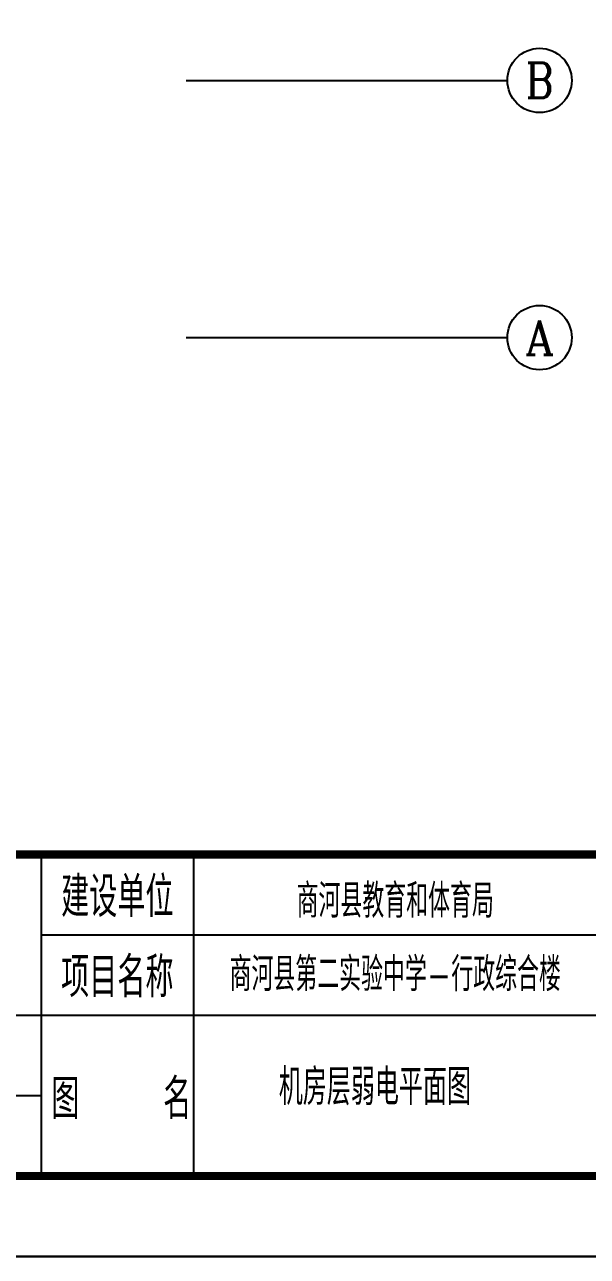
# Model space of a CAD drawing. Extents: x -55438775289 to -98440, y -7665632576 to 9496667396.
# Drawn here: x -143547 to -133033, y -221965 to -198978 of the extents above; entities that cross this region are included whole.
import ezdxf
from ezdxf.enums import TextEntityAlignment as Align

# ---------------------------------------------------------------- set-up
doc = ezdxf.new("R2010")
doc.units = 0
doc.header["$LTSCALE"] = 1000
doc.layers.get('0').update_dxf_attribs({"linetype": 'CONTINUOUS'})
for name, color, linetype in [('0AR', 8, 'CONTINUOUS'), ('FRAME', 7, 'CONTINUOUS'), ('图名', 7, 'CONTINUOUS'), ('行政综合楼底图$0$AXIS', 8, 'CONTINUOUS'), ('行政综合楼底图$0$AXIS_TEXT', 8, 'CONTINUOUS')]:
    doc.layers.add(name, color=color, linetype=linetype)
doc.styles.add('DQ', font='chmltxt.shx', dxfattribs={"width": 0.7, "bigfont": 'chmlhz.shx'})
doc.styles.add('FRAME-3', font='romans.shx', dxfattribs={"width": 0.7, "bigfont": 'hztxt.shx'})
doc.styles.add('行政综合楼底图$0$_TCH_AXIS', font='COMPLEX', dxfattribs={"bigfont": 'GBCBIG'})
doc.styles.add('行政综合楼底图$0$COMPLEX', font='COMPLEX')

# ---------------------------------------------------------------- blocks, each defined once
blk = doc.blocks.new('行政综合楼底图$0$_AXISO')
blk.add_circle((0, 0), 0.5)
at = {"layer": '行政综合楼底图$0$AXIS_TEXT', "style": '行政综合楼底图$0$COMPLEX', "width": 1.041667}
blk.add_attdef('A', text='', height=0.56, dxfattribs=at).set_placement((-0.25, -0.28), (0.25, -0.28), align=Align.FIT)
blk = doc.blocks.new('行政综合楼底图')
at = {"layer": '行政综合楼底图$0$AXIS'}
for p, q in [((-805930, -416165), (-799930, -416165)), ((-805930, -420965), (-799930, -420965))]:
    blk.add_line(p, q, dxfattribs=at)
ref = blk.add_blockref('行政综合楼底图$0$_AXISO', (-799330, -416165), dxfattribs=dict(at, xscale=1200, yscale=1200, zscale=1200))
ref.add_attrib('A', 'B', dxfattribs={"layer": '行政综合楼底图$0$AXIS_TEXT', "height": 653, "style": '行政综合楼底图$0$_TCH_AXIS'}).set_placement((-799594, -416492), (-799066, -416492), align=Align.FIT)
ref = blk.add_blockref('行政综合楼底图$0$_AXISO', (-799330, -420965), dxfattribs=dict(at, xscale=1200, yscale=1200, zscale=1200))
ref.add_attrib('A', 'A', dxfattribs={"layer": '行政综合楼底图$0$AXIS_TEXT', "height": 638, "style": '行政综合楼底图$0$_TCH_AXIS'}).set_placement((-799603, -421284), (-799057, -421284), align=Align.FIT)
blk = doc.blocks.new('a1')
at = {"layer": 'FRAME'}
for p, q in [((87520, 131240), (115320, 131240)), ((93120, 131240), (93120, 127240)), ((95020, 131240), (95020, 127240)), ((93120, 130240), (115320, 130240)), ((87520, 129240), (115320, 129240)), ((87520, 128240), (93120, 128240)), ((87520, 127240), (115320, 127240))]:
    blk.add_line(p, q, dxfattribs=at)
blk.add_lwpolyline([(32220, 126240), (116320, 126240), (116320, 185640), (32220, 185640)], close=True, dxfattribs=at)
at = {"layer": 'FRAME', "const_width": 100}
blk.add_lwpolyline([(34720, 127240), (115320, 127240), (115320, 184640), (34720, 184640)], close=True, dxfattribs=at)
blk.add_lwpolyline([(87520, 127240), (87520, 131240), (115320, 131240)], dxfattribs=at)
at = {"layer": 'FRAME', "style": 'FRAME-3'}
for s, height, width, p in [('建设单位', 500, 0.7, (94070, 130740)), ('商河县教育和体育局', 420, 0.65, (97531, 130686)), ('项目名称', 500, 0.7, (94070, 129740)), ('商河县第二实验中学-行政综合楼', 420, 0.65, (97531, 129773)), ('图    名', 500, 0.7, (94119, 128225))]:
    blk.add_text(s, height=height, dxfattribs=dict(at, width=width)).set_placement(p, align=Align.MIDDLE)
blk = doc.blocks.new('打印框')
at = {"layer": 'FRAME'}
blk.add_lwpolyline([(-894711, 340006), (-810611, 340006), (-810611, 280606), (-894711, 280606)], close=True, dxfattribs=at)

msp = doc.modelspace()

# ---------------------------------------------------------------- block references
at = {"layer": '0AR'}
msp.add_blockref('行政综合楼底图', (665403, 216146), dxfattribs=at)

# ---------------------------------------------------------------- next in the draw order: block references
at = {"layer": 'FRAME', "xscale": 1.5, "yscale": 1.5, "zscale": 1.5}
for name, p in [('a1', (-282920, -411325)), ('打印框', (1107477, -642874))]:
    msp.add_blockref(name, p, dxfattribs=at)

# ---------------------------------------------------------------- next in the draw order: texts
at = {"layer": '图名', "style": 'DQ', "width": 0.7}
msp.add_text('机房层弱电平面图', height=675, dxfattribs=at).set_placement((-138799, -218804), align=Align.MIDDLE_LEFT)

doc.saveas('drawing.dxf')
